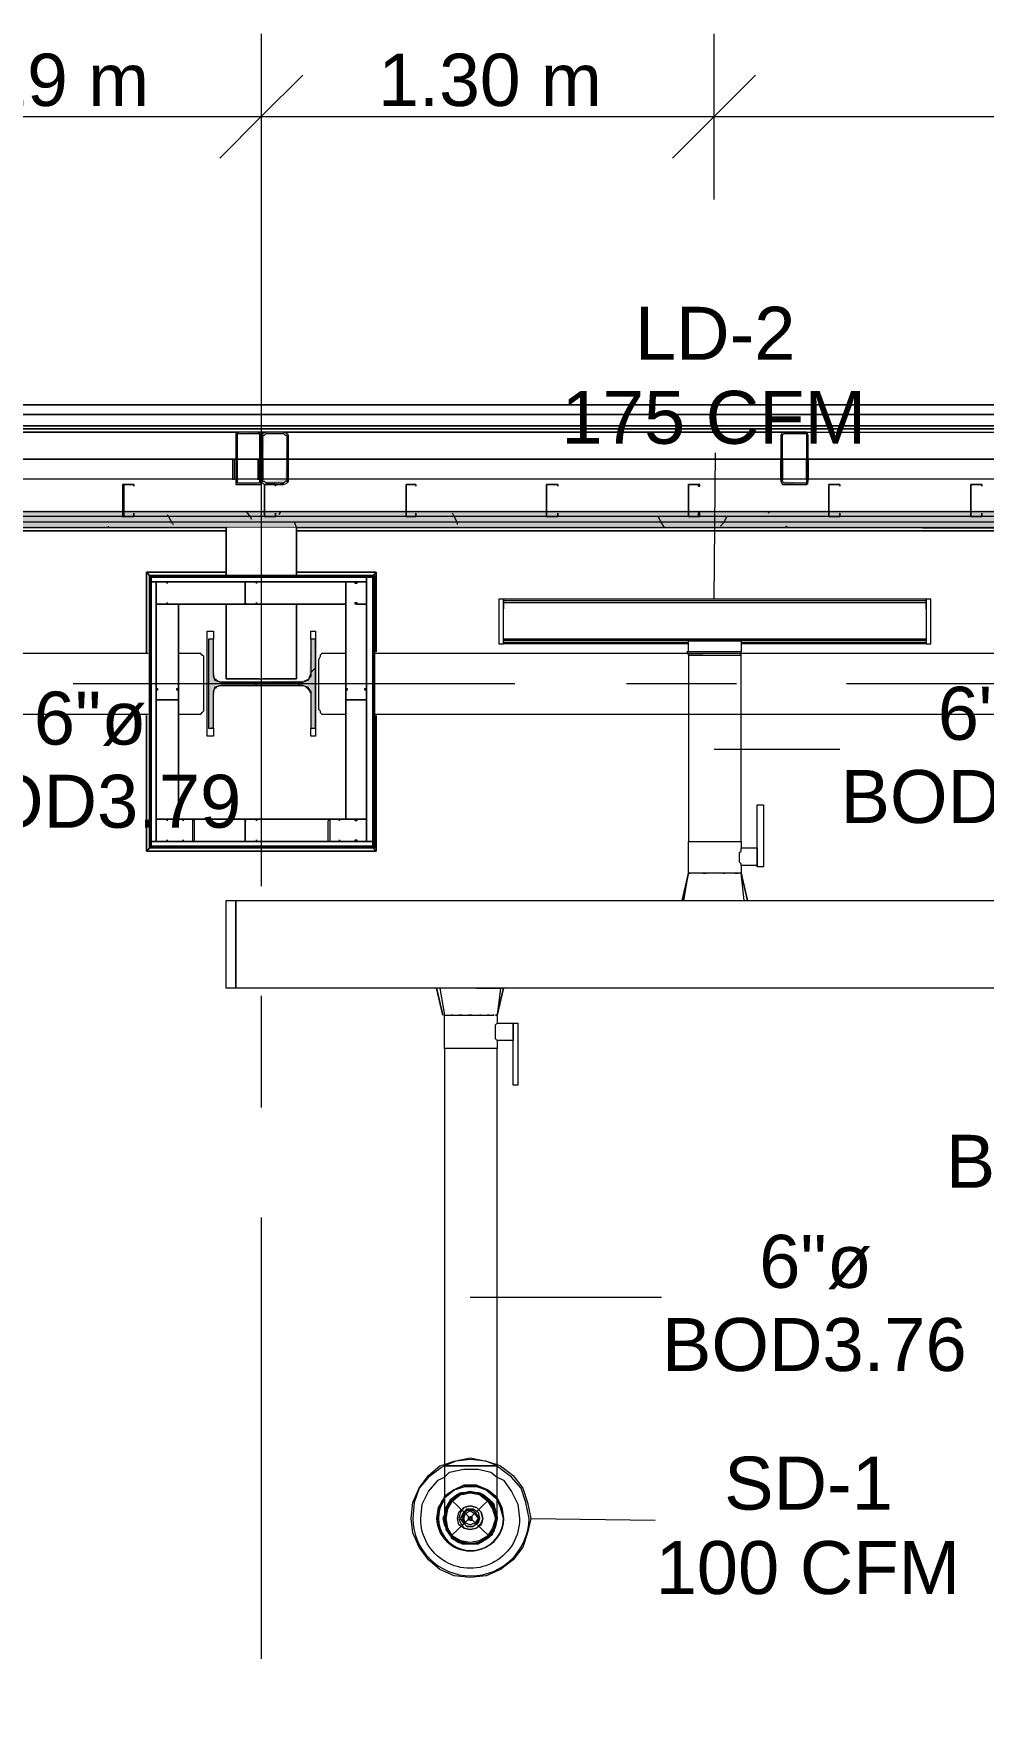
# Model space of a CAD drawing. Header units: metres. Extents: x 29 to 268, y -7 to 151.
# Drawn here: x 73.653 to 76.382, y 44.819 to 49.679 of the extents above; entities that cross this region are included whole.
import ezdxf

# ---------------------------------------------------------------- set-up
doc = ezdxf.new("R2010")
doc.units = ezdxf.units.M
doc.layers.add('HVAC - Ductos', color=5, linetype='Continuous', lineweight=50)
doc.layers.add('PDF2_Geometry', color=7, linetype='Continuous', true_color=0xaaaaaa)
doc.layers.add('PDF2_Solid Fills', color=7, linetype='Continuous', true_color=0xffffff)
doc.layers.add('PDF2_Text', color=7, linetype='Continuous')
doc.styles.add('PDF Helvetica', font='')
doc.styles.get('PDF Helvetica').set_extended_font_data('Helvetica')

msp = doc.modelspace()

# ---------------------------------------------------------------- hatches: boundary and pattern name
at = {"layer": 'PDF2_Solid Fills', "lineweight": 0, "transparency": 33554559}
h = msp.add_hatch(color=256, dxfattribs=at)
h.paths.add_polyline_path([(74.3022, 48.5334), (74.3068, 48.5289), (74.3068, 48.5334)])
h.paths.add_polyline_path([(74.2381, 48.5243), (74.2335, 48.5243), (74.2335, 48.3822), (74.3068, 48.3822), (74.3068, 48.5243), (74.3022, 48.5243), (74.3022, 48.3868), (74.2381, 48.3868)])
h.paths.add_polyline_path([(74.2381, 48.5289), (74.2381, 48.5334), (74.2335, 48.5334)])
h.paths.add_polyline_path([(74.2977, 48.5289), (74.2977, 48.5334), (74.2427, 48.5334)])
for points in [[(74.3847, 48.5289), (74.3802, 48.5334), (74.3114, 48.5334), (74.3068, 48.5289), (74.3068, 48.3914), (74.3114, 48.396), (74.316, 48.5289), (74.3756, 48.5289), (74.3802, 48.5243), (74.3756, 48.396), (74.3114, 48.3914), (74.3206, 48.3868), (74.371, 48.3822), (74.371, 48.3868), (74.3802, 48.3914)], [(46.7012, 48.2768), (92.9887, 48.2768), (93.2036, 48.2722), (93.204, 48.2722), (93.204, 48.2906), (46.7012, 48.2906)], [(46.7012, 48.263), (92.9887, 48.263), (93.2024, 48.2585), (93.204, 48.2585), (93.204, 48.2768), (46.7012, 48.2768)], [(74.4489, 47.9376), (74.4443, 47.8276), (74.4397, 47.823), (74.426, 47.8184), (74.1877, 47.8139), (74.1877, 47.8184), (74.1739, 47.8184), (74.1739, 47.8322), (74.1693, 47.8322), (74.1693, 47.9376), (74.1556, 47.9376), (74.1556, 47.681), (74.1693, 47.681), (74.1693, 47.791), (74.1739, 47.8047), (74.4397, 47.8047), (74.4489, 47.7956), (74.4489, 47.681), (74.4627, 47.681), (74.4627, 47.9376)]]:
    msp.add_hatch(color=256, dxfattribs=at).paths.add_polyline_path(points)
h = msp.add_hatch(color=256, dxfattribs=at)
h.paths.add_polyline_path([(75.8744, 48.3868), (75.8789, 48.5243), (75.8744, 48.5243)])
h.paths.add_polyline_path([(75.8056, 48.3914), (75.8056, 48.3822), (75.8744, 48.3868), (75.8101, 48.3914)])
h.paths.add_polyline_path([(75.8056, 48.5243), (75.801, 48.5243), (75.801, 48.3914)])
h.paths.add_polyline_path([(75.8698, 48.5289), (75.8698, 48.5334), (75.8056, 48.5334)])
h.paths.add_polyline_path([(75.8789, 48.5289), (75.8789, 48.5334), (75.8744, 48.5334)])
h = msp.add_hatch(color=256, dxfattribs=at)
h.paths.add_polyline_path([(46.7012, 48.2952), (46.7057, 48.3089), (46.7012, 48.3089)])
h.paths.add_polyline_path([(93.204, 48.3043), (71.4743, 48.3089), (49.552, 48.3089), (49.552, 48.2906), (93.204, 48.2906)])
h.paths.add_polyline_path([(49.5474, 48.2906), (49.5474, 48.3089), (48.7408, 48.3089), (48.7408, 48.2906)])
h.paths.add_polyline_path([(48.7362, 48.2906), (48.7362, 48.3089), (46.7103, 48.3089), (46.7103, 48.2952), (47.4482, 48.2952)])

# ---------------------------------------------------------------- linework, layer by layer
at = {"layer": 'HVAC - Ductos', "color": 252, "lineweight": 0, "true_color": 0x939598}
for points in [[(74.3068, 49.6793), (74.3068, 49.441), (74.3068, 49.2026)], [(75.6085, 49.2026), (75.6085, 49.441), (75.6085, 49.6793)], [(74.426, 49.5602), (74.3068, 49.441), (74.1877, 49.3218)], [(75.7277, 49.5602), (75.6085, 49.441), (75.4893, 49.3218)], [(52.6183, 49.441), (54.6121, 49.441), (55.9091, 49.441), (57.2796, 49.441), (59.3375, 49.441), (61.6429, 49.441), (63.8338, 49.441), (65.108, 49.441), (66.4188, 49.441), (68.5272, 49.441), (70.8006, 49.441), (73.0143, 49.441), (74.3068, 49.441), (75.6085, 49.441), (77.781, 49.441), (79.9398, 49.441), (82.4286, 49.441), (83.5057, 49.441), (84.459, 49.441), (86.8699, 49.441)]]:
    msp.add_lwpolyline(points, dxfattribs=at)
at = {"layer": 'HVAC - Ductos', "lineweight": 0}
for points in [[(75.6085, 48.0522), (75.6131, 48.4739)], [(76.2181, 48.0293), (76.2181, 48.0522), (76.2181, 48.0476), (75.0035, 48.0476), (75.0035, 48.0522), (75.0035, 48.0293)], [(76.2181, 48.0522), (75.0035, 48.0522)], [(75.0035, 47.9789), (75.0035, 47.988), (75.0035, 47.9972)], [(76.2181, 47.9972), (76.2181, 47.988), (76.2181, 47.9789)], [(75.5351, 47.9239), (75.0035, 47.9239), (75.0035, 47.9284), (75.0035, 47.9468), (75.0035, 47.956)], [(75.0035, 47.9422), (75.0035, 47.9468), (75.0035, 47.9514)], [(75.0035, 47.9284), (75.5351, 47.9284)], [(75.5351, 47.901), (75.5351, 47.933), (75.5443, 47.933), (75.5581, 47.933), (75.5718, 47.933), (75.5902, 47.933), (75.6085, 47.933), (75.6314, 47.933), (75.6497, 47.933), (75.6635, 47.933), (75.6773, 47.933), (75.6818, 47.933), (75.6864, 47.933), (75.6864, 47.901), (75.6818, 47.901), (75.6635, 47.901), (75.6405, 47.901), (75.6085, 47.901), (75.581, 47.901), (75.5535, 47.901), (75.5397, 47.901), (75.5306, 47.901), (75.5351, 47.8918), (75.5397, 47.8918), (75.5581, 47.8918), (75.581, 47.8918), (75.6085, 47.8918), (75.6405, 47.8918), (75.6635, 47.8918), (75.6818, 47.8918), (75.6864, 47.8918), (75.6864, 47.901)], [(76.2181, 47.956), (76.2181, 47.9468), (76.2181, 47.9284), (76.2181, 47.9239), (75.6864, 47.9239)], [(75.6864, 47.9284), (76.2181, 47.9284)], [(76.2181, 47.9514), (76.2181, 47.9468), (76.2181, 47.9422)], [(75.5214, 47.186), (75.5351, 47.2639), (75.5351, 47.3556), (75.5443, 47.3556), (75.5581, 47.3556), (75.5718, 47.3556), (75.5902, 47.3556), (75.6085, 47.3556), (75.6314, 47.3556), (75.6497, 47.3556), (75.6635, 47.3556), (75.6773, 47.3556), (75.6818, 47.3556), (75.6864, 47.3556), (75.6864, 47.8918), (75.6818, 47.8918)], [(75.5764, 47.8918), (75.5718, 47.8918), (75.5581, 47.8918), (75.5443, 47.8918), (75.5397, 47.8918), (75.5351, 47.8918), (75.5351, 47.3556), (75.5443, 47.3556), (75.5581, 47.3556), (75.5718, 47.3556), (75.5902, 47.3556), (75.6085, 47.3556), (75.6314, 47.3556), (75.6497, 47.3556), (75.6635, 47.3556), (75.6773, 47.3556), (75.6818, 47.3556), (75.6864, 47.3556), (75.6864, 47.3372), (75.7323, 47.3372), (75.7323, 47.3326), (75.7323, 47.328), (75.7323, 47.3234), (75.7323, 47.3188), (75.7323, 47.3097), (75.7323, 47.3051), (75.7323, 47.296), (75.7323, 47.2914), (75.7323, 47.2868), (75.6864, 47.2868), (75.6864, 47.2639), (75.6818, 47.2639), (75.6773, 47.2639), (75.6635, 47.2639), (75.6497, 47.2639), (75.6314, 47.2639), (75.6085, 47.2639), (75.5902, 47.2639), (75.5718, 47.2639), (75.5581, 47.2639), (75.5443, 47.2639), (75.5397, 47.2639), (75.5351, 47.2639), (75.5397, 47.2639), (75.5351, 47.2639)], [(75.5856, 47.8918), (75.5902, 47.8918), (75.6085, 47.8918), (75.6314, 47.8918), (75.636, 47.8918)], [(75.6405, 47.8918), (75.6497, 47.8918), (75.6635, 47.8918), (75.6773, 47.8918)], [(75.6773, 47.901), (75.6681, 47.901)], [(75.6085, 47.6214), (75.9706, 47.6214)], [(75.6864, 47.2868), (75.6864, 47.2914), (75.6818, 47.296), (75.6818, 47.3051), (75.6818, 47.3143), (75.6818, 47.3234), (75.6864, 47.328), (75.6864, 47.3326), (75.6864, 47.3372)], [(75.5168, 47.186), (75.5351, 47.2639), (75.5168, 47.186)], [(75.6864, 47.186), (75.6956, 47.186), (75.6864, 47.2639), (75.7048, 47.186)], [(75.7002, 47.186), (75.7048, 47.186), (75.6864, 47.2639)], [(75.5168, 47.186), (75.5214, 47.186), (75.526, 47.186), (75.5351, 47.186)], [(75.5168, 47.186), (75.5168, 47.186)], [(75.5397, 47.186), (75.5581, 47.186)], [(75.5627, 47.186), (75.5673, 47.186), (75.5764, 47.186), (75.5902, 47.186), (75.5948, 47.186), (75.5994, 47.186), (75.6223, 47.186), (75.6268, 47.186), (75.6314, 47.186), (75.6451, 47.186), (75.6543, 47.186), (75.6589, 47.186), (75.6635, 47.186), (75.6818, 47.186)], [(75.7048, 47.186), (75.7048, 47.186)], [(74.8155, 46.9338), (74.8155, 46.9338)], [(74.8339, 46.9338), (74.8247, 46.9338), (74.8201, 46.9338), (74.8339, 46.856), (74.8385, 46.856)], [(74.8568, 46.9338), (74.8522, 46.9338), (74.8385, 46.9338)], [(74.921, 46.9338), (74.8981, 46.9338), (74.8935, 46.9338), (74.8889, 46.9338), (74.8752, 46.9338), (74.866, 46.9338), (74.8614, 46.9338)], [(74.9531, 46.9338), (74.9531, 46.9338)], [(75.0035, 46.9338), (74.9851, 46.856), (75.0035, 46.9338)], [(74.8568, 46.856), (74.8522, 46.856)], [(74.8843, 46.856), (74.8798, 46.856), (74.8752, 46.856), (74.8798, 46.856)], [(74.9118, 46.856), (74.9072, 46.856), (74.9027, 46.856)], [(74.9622, 46.856), (74.9577, 46.856)], [(74.9851, 46.7826), (74.9806, 46.7872), (74.9806, 46.7964), (74.9806, 46.801), (74.9806, 46.8101), (74.9806, 46.8193), (74.9806, 46.8284), (74.9851, 46.833)], [(74.9072, 46.0447), (75.4573, 46.0447)], [(74.9851, 45.5634), (74.9943, 45.5588), (75.031, 45.5314), (75.0585, 45.4947), (75.0722, 45.4534), (75.0814, 45.4076), (75.0722, 45.3664), (75.0585, 45.3251), (75.031, 45.2884), (74.9943, 45.261), (74.9531, 45.2426), (74.9072, 45.238), (74.8614, 45.2426), (74.8201, 45.261), (74.7881, 45.2884), (74.7606, 45.3251), (74.7422, 45.3664), (74.7377, 45.4076), (74.7422, 45.4534), (74.7606, 45.4947), (74.7881, 45.5314), (74.8201, 45.5588), (74.8339, 45.5634)], [(74.8339, 45.5634), (74.8614, 45.5726), (74.9072, 45.5818), (74.9531, 45.5726), (74.9851, 45.5634)], [(74.9851, 45.5588), (74.9531, 45.5726), (74.9072, 45.5772), (74.866, 45.5726), (74.8339, 45.5588)], [(74.9851, 45.4122), (74.9851, 45.4168), (74.9851, 45.4351), (74.9851, 45.4626), (74.9851, 45.4992), (74.9851, 45.5405), (74.9851, 45.5588), (74.9806, 45.5588), (74.9714, 45.5588), (74.9622, 45.5588), (74.9439, 45.5588), (74.9256, 45.5588), (74.9072, 45.5588), (74.8889, 45.5588), (74.8706, 45.5588), (74.8522, 45.5588), (74.8431, 45.5588), (74.8339, 45.5588), (74.8339, 45.5176), (74.8339, 45.4764), (74.8339, 45.4443), (74.8339, 45.4214), (74.8339, 45.4122)], [(74.8339, 45.5588), (74.8431, 45.5588), (74.8522, 45.5588), (74.8706, 45.5588), (74.8889, 45.5588), (74.9072, 45.5588), (74.9256, 45.5588), (74.9439, 45.5588), (74.9622, 45.5588), (74.9714, 45.5588), (74.9806, 45.5588), (74.9851, 45.5588)], [(74.8339, 45.5268), (74.8477, 45.5405), (74.8889, 45.5497), (74.9302, 45.5497), (74.9668, 45.5405), (74.9851, 45.5268)], [(74.9851, 45.4122), (74.9851, 45.4076), (74.9851, 45.4168), (74.9806, 45.4305), (74.976, 45.4488), (74.9622, 45.4626), (74.9439, 45.4764), (74.9256, 45.481), (74.9072, 45.4855), (74.8889, 45.481), (74.8706, 45.4764), (74.8522, 45.4626), (74.8431, 45.4488), (74.8339, 45.4305), (74.8339, 45.4168), (74.8339, 45.4076), (74.8339, 45.4122)], [(74.9806, 45.4351), (74.976, 45.4397), (74.9577, 45.4626), (74.9439, 45.4718), (74.9256, 45.481), (74.9072, 45.481), (74.8889, 45.481), (74.8706, 45.4718), (74.8568, 45.4626), (74.8431, 45.4443), (74.8385, 45.426), (74.8339, 45.4076), (74.8385, 45.3892), (74.8431, 45.371), (74.8568, 45.3572), (74.8706, 45.3434), (74.866, 45.3434), (74.8522, 45.3572), (74.8431, 45.371), (74.8339, 45.3892), (74.8339, 45.4076), (74.8385, 45.3847), (74.8339, 45.4076), (74.8385, 45.4351), (74.8385, 45.4397), (74.8522, 45.4626), (74.8385, 45.4397)], [(74.8431, 45.4397), (74.8568, 45.4626), (74.8752, 45.4764), (74.8798, 45.481), (74.8522, 45.4626), (74.8798, 45.481), (74.9072, 45.4855), (74.9347, 45.481), (74.9622, 45.4626), (74.976, 45.4397), (74.9851, 45.4076), (74.9806, 45.3847)], [(74.8798, 45.481), (74.9072, 45.4855), (74.9347, 45.481)], [(74.8798, 45.481), (74.8798, 45.481)], [(74.8843, 45.4764), (74.9072, 45.481), (74.9347, 45.4764)], [(74.9347, 45.481), (74.9347, 45.481)], [(74.9806, 45.3801), (74.976, 45.3801), (74.9622, 45.3572), (74.9714, 45.371), (74.9806, 45.3892), (74.9851, 45.4076), (74.976, 45.4397), (74.9622, 45.4626), (74.9347, 45.481), (74.9393, 45.4764), (74.9577, 45.4626), (74.9714, 45.4443), (74.9806, 45.426), (74.9806, 45.4076), (74.9806, 45.3892), (74.9714, 45.371), (74.9577, 45.3572)], [(74.8339, 45.4168), (74.8293, 45.4076), (74.8339, 45.3892), (74.8385, 45.3801)], [(74.8339, 45.4076), (74.8385, 45.4397), (74.8339, 45.4076)], [(74.8339, 45.4076), (74.8385, 45.3801), (74.8522, 45.3572)], [(74.8385, 45.4397), (74.8385, 45.4397)], [(74.9622, 45.3526), (74.9393, 45.3389), (74.9347, 45.3389), (74.9072, 45.3343), (74.8843, 45.3389), (74.9072, 45.3343), (74.9347, 45.3389), (74.9622, 45.3572), (74.976, 45.3801), (74.9851, 45.4076)], [(74.976, 45.4397), (74.976, 45.4397)], [(74.976, 45.4351), (74.9806, 45.4076), (74.976, 45.3847)], [(74.9806, 45.3801), (74.9806, 45.3892), (74.9851, 45.4076), (74.9851, 45.4168)], [(75.0814, 45.4076), (75.4389, 45.403)], [(74.866, 45.3434), (74.8522, 45.3572), (74.8431, 45.371), (74.8385, 45.3755), (74.8385, 45.3801), (74.8385, 45.3847), (74.8385, 45.3801), (74.8385, 45.3755)], [(74.8385, 45.3801), (74.8385, 45.3801)], [(74.8798, 45.3389), (74.8522, 45.3572), (74.8385, 45.3755)], [(74.8752, 45.3434), (74.8568, 45.3572), (74.8431, 45.3801)], [(74.8522, 45.3526), (74.8752, 45.3389), (74.8798, 45.3389), (74.9072, 45.3343), (74.9256, 45.3343), (74.9439, 45.3434), (74.9622, 45.3572), (74.976, 45.3755)], [(74.8522, 45.3572), (74.8522, 45.3572)], [(74.9347, 45.3389), (74.9072, 45.3343), (74.8889, 45.3389), (74.8706, 45.3434), (74.8889, 45.3343), (74.9072, 45.3343), (74.9256, 45.3389), (74.9439, 45.3434), (74.9577, 45.3572), (74.9393, 45.3434)], [(74.976, 45.3755), (74.976, 45.3801), (74.9806, 45.3847), (74.976, 45.3801), (74.976, 45.3755), (74.976, 45.371), (74.9622, 45.3572), (74.9439, 45.3434), (74.9393, 45.3389), (74.9347, 45.3389), (74.9256, 45.3343), (74.9072, 45.3343), (74.8889, 45.3343), (74.8798, 45.3389), (74.8752, 45.3389)], [(74.9622, 45.3572), (74.9622, 45.3572)], [(74.8798, 45.3389), (74.8752, 45.3389), (74.8706, 45.3434)], [(74.9393, 45.3389), (74.9347, 45.3389)]]:
    msp.add_lwpolyline(points, dxfattribs=at)
for points in [[(74.9897, 48.0522), (74.9897, 47.9239), (75.0035, 47.9239), (75.0035, 48.0522)], [(76.2181, 47.9376), (75.0035, 47.9376), (75.0035, 48.043), (76.2181, 48.043), (76.2181, 47.9376), (76.2181, 47.933), (75.0035, 47.933), (75.0035, 47.9376)], [(75.0035, 48.0339), (75.0035, 48.0293), (75.0035, 48.0247), (75.0035, 48.0293)], [(76.2318, 48.0522), (76.2181, 48.0522), (76.2181, 47.9239), (76.2318, 47.9239)], [(76.2181, 48.0247), (76.2181, 48.0293), (76.2181, 48.0339), (76.2181, 48.0293)], [(75.7506, 47.2822), (75.7323, 47.2822), (75.7323, 47.461), (75.7506, 47.461)], [(75.5856, 47.2639), (75.581, 47.2639), (75.5764, 47.2639), (75.581, 47.2639)], [(75.6405, 47.2639), (75.636, 47.2639)], [(75.6773, 47.2639), (75.6681, 47.2639)], [(74.2335, 47.186), (74.2335, 46.9338), (74.206, 46.9338), (74.206, 47.186)], [(77.2814, 46.9338), (74.2335, 46.9338), (74.2335, 47.186), (77.2814, 47.186)], [(74.8293, 46.856), (74.811, 46.9338)], [(75.0035, 46.9338), (74.9989, 46.9338)], [(74.9347, 46.856), (74.9393, 46.856)], [(74.9806, 46.856), (74.9851, 46.856)], [(74.8889, 45.5038), (74.9256, 45.5038), (74.9577, 45.4901), (74.9806, 45.4718), (74.9851, 45.4672), (74.9806, 45.4718), (74.9577, 45.4901), (74.9256, 45.5038), (74.8889, 45.5038), (74.8614, 45.4901), (74.8339, 45.4718), (74.8339, 45.4672), (74.8614, 45.4901)], [(74.9806, 45.4672), (74.9531, 45.4901), (74.9256, 45.4992), (74.8935, 45.4992), (74.8614, 45.4901), (74.8935, 45.4992), (74.9256, 45.4992), (74.9531, 45.4901), (74.9806, 45.4672), (74.9851, 45.4626)], [(74.8339, 45.4672), (74.8339, 45.4626), (74.8339, 45.4672), (74.8339, 45.4718), (74.8614, 45.4901)], [(74.8431, 45.4351), (74.8568, 45.458), (74.8798, 45.4764), (74.9072, 45.481), (74.9347, 45.4764), (74.9577, 45.458), (74.9714, 45.4351), (74.9806, 45.4076), (74.9714, 45.3801), (74.9577, 45.3572), (74.9347, 45.3434), (74.9072, 45.3389), (74.8798, 45.3434), (74.8568, 45.3572), (74.8431, 45.3801), (74.8385, 45.4076)], [(75.0035, 45.4076), (74.9989, 45.4397), (74.9851, 45.4672), (74.9989, 45.4397)], [(74.9256, 45.3801), (74.9393, 45.3938), (74.9439, 45.4076), (74.9393, 45.3892), (74.9256, 45.3801), (74.9072, 45.3755), (74.8889, 45.3801), (74.8752, 45.3892), (74.8706, 45.4076), (74.8752, 45.426), (74.8889, 45.4397), (74.9072, 45.4443), (74.9256, 45.4397), (74.9393, 45.426), (74.9439, 45.4076), (74.9393, 45.426), (74.9256, 45.4397), (74.9072, 45.4443), (74.8889, 45.4397), (74.8798, 45.426), (74.8752, 45.4076), (74.8798, 45.3938), (74.8889, 45.3801), (74.9072, 45.3755)], [(74.9164, 45.3847), (74.9256, 45.3938), (74.9347, 45.4076), (74.9302, 45.3938), (74.9164, 45.3847), (74.8981, 45.3847), (74.8889, 45.3938), (74.8798, 45.4076), (74.8889, 45.426), (74.8981, 45.4351), (74.9164, 45.4351), (74.9302, 45.426), (74.9347, 45.4076), (74.9256, 45.4214), (74.9164, 45.4305), (74.8981, 45.4305), (74.8889, 45.4214), (74.8843, 45.4076), (74.8889, 45.3938), (74.8981, 45.3847)], [(74.8935, 45.4214), (74.9072, 45.4305), (74.921, 45.4214), (74.9302, 45.4076), (74.921, 45.3938), (74.9072, 45.3892), (74.8935, 45.3938), (74.8889, 45.4076)], [(74.9072, 45.4122), (74.9027, 45.4076), (74.9027, 45.4122), (74.9118, 45.4122), (74.9118, 45.4076), (74.9118, 45.4122)], [(74.9118, 45.403), (74.9118, 45.4076), (74.9118, 45.403), (74.9027, 45.403), (74.9027, 45.4076), (74.9072, 45.403)]]:
    msp.add_lwpolyline(points, close=True, dxfattribs=at)
for points in [[(74.9256, 46.9338), (74.9302, 46.9338), (74.9393, 46.9338), (74.9531, 46.9338), (74.9622, 46.9338), (74.9806, 46.9338), (74.9897, 46.9338), (74.9943, 46.9338), (74.9851, 46.856), (74.9851, 46.833), (75.031, 46.833), (75.0448, 46.833), (75.0448, 46.6543), (75.031, 46.6543), (75.031, 46.833), (75.031, 46.8284), (75.031, 46.8238), (75.031, 46.8193), (75.031, 46.8147), (75.031, 46.8056), (75.031, 46.801), (75.031, 46.7964), (75.031, 46.7872), (75.031, 46.7826), (74.9851, 46.7826), (74.9851, 46.7597), (74.9806, 46.7597), (74.9714, 46.7597), (74.9622, 46.7597), (74.9439, 46.7597), (74.9256, 46.7597), (74.9072, 46.7597), (74.8889, 46.7597), (74.8706, 46.7597), (74.8522, 46.7597), (74.8431, 46.7597), (74.8339, 46.7597), (74.8339, 45.5588), (74.8247, 45.5542), (74.7881, 45.5268), (74.7606, 45.4947), (74.7468, 45.4534), (74.7422, 45.4076, 0.986375), (75.0768, 45.4076), (75.0677, 45.4534), (75.0539, 45.4947), (75.0264, 45.5268), (74.9897, 45.5542), (74.9851, 45.5588), (74.9851, 46.7597), (74.9806, 46.7597), (74.9714, 46.7597), (74.9622, 46.7597), (74.9439, 46.7597), (74.9256, 46.7597), (74.9072, 46.7597), (74.8889, 46.7597), (74.8706, 46.7597), (74.8522, 46.7597), (74.8431, 46.7597), (74.8339, 46.7597), (74.8339, 46.856), (74.8385, 46.856), (74.8431, 46.856), (74.8522, 46.856), (74.8706, 46.856), (74.8889, 46.856), (74.9072, 46.856), (74.9256, 46.856), (74.9439, 46.856), (74.9622, 46.856), (74.9714, 46.856), (74.976, 46.856), (74.9714, 46.856)], [(74.9851, 45.5268), (75.0035, 45.5176), (75.0264, 45.4855), (75.0448, 45.4488), (75.0494, 45.4076, -1.008181), (74.7652, 45.4076), (74.7698, 45.4488), (74.7881, 45.4855), (74.8155, 45.5176), (74.8339, 45.5268)]]:
    msp.add_lwpolyline(points, format="xyb", dxfattribs=at)
msp.add_lwpolyline([(74.8339, 45.4672), (74.8155, 45.4397), (74.811, 45.4076, 0.97067), (75.0035, 45.4076), (74.9943, 45.4397), (74.9851, 45.4626, -1.368582), (74.8155, 45.4076), (74.8201, 45.4397), (74.8339, 45.4626, 1.368423), (75.0035, 45.4076, -1.393344)], format="xyb", close=True, dxfattribs=at)
at = {"layer": 'PDF2_Geometry', "lineweight": 0}
for points in [[(74.3068, 49.5556), (74.3068, 49.3952)], [(74.3068, 49.2393), (74.3068, 48.7626)], [(74.3068, 48.7626), (74.3068, 47.2272)], [(74.3435, 48.6114), (74.2701, 48.6114)], [(75.8789, 48.6114), (75.801, 48.6114)], [(71.213, 48.5334), (69.7738, 48.5334), (71.2405, 48.5334), (72.7714, 48.5334), (74.2427, 48.5334), (72.8035, 48.5334)], [(74.3481, 48.3822), (74.371, 48.3822), (74.3802, 48.3868), (74.3847, 48.3914), (74.3847, 48.5243), (74.3802, 48.5289), (74.371, 48.5334), (74.3206, 48.5334), (74.3114, 48.5289), (74.3068, 48.5243), (74.3068, 48.3914), (74.3114, 48.3868), (74.316, 48.3822)], [(75.8101, 48.5334), (74.371, 48.5334), (75.8423, 48.5334), (77.3731, 48.5334), (78.8443, 48.5334), (77.4052, 48.5334)], [(75.8698, 48.5334), (77.3456, 48.5334)], [(74.2244, 48.4556), (74.2244, 48.396)], [(74.2289, 48.4556), (74.2289, 48.396)], [(74.2977, 48.396), (74.2977, 48.4556)], [(74.3022, 48.396), (74.3022, 48.4556)], [(74.3114, 48.4556), (74.3114, 48.396)], [(74.3802, 48.4556), (74.3802, 48.396), (74.3847, 48.4006)], [(74.3847, 48.396), (74.3847, 48.4556)], [(75.801, 48.396), (75.801, 48.4556)], [(75.8056, 48.4556), (75.8056, 48.396)], [(75.8744, 48.396), (75.8744, 48.4556)], [(75.8789, 48.4556), (75.8789, 48.396)], [(93.204, 48.396), (46.7012, 48.4006), (41.5357, 48.4006), (41.5357, 48.263), (41.6273, 48.263), (41.6273, 10.5556)], [(74.3618, 48.3822), (74.371, 48.3868)], [(75.8744, 48.3822), (75.8789, 48.3868)], [(93.204, 48.2722), (46.7012, 48.2768), (41.6915, 48.2768)], [(93.204, 48.2906), (70.6951, 48.2906)], [(73.9081, 48.3043), (73.5048, 48.3043), (73.0968, 48.3043), (72.6935, 48.3043), (72.2856, 48.3043), (71.8822, 48.3043)], [(76.7497, 48.3043), (76.3464, 48.3043), (75.9385, 48.3043), (75.5351, 48.3043), (75.1272, 48.3043), (74.7239, 48.3043), (74.316, 48.3043), (73.9126, 48.3043)], [(41.7053, 36.0667), (42.7594, 36.0667), (42.7594, 36.0529), (42.4661, 36.0529), (42.7594, 36.0529), (42.7594, 36.0667), (41.7053, 36.0667), (41.7053, 48.263), (46.7012, 48.263), (93.204, 48.2584)], [(65.2088, 48.2584), (74.206, 48.2584)], [(74.206, 48.2584), (65.2088, 48.2584)], [(65.2088, 48.2584), (74.206, 48.2584)], [(74.206, 48.2584), (65.2088, 48.2584)], [(74.4077, 48.2584), (83.4049, 48.2539)], [(83.4049, 48.2584), (74.4077, 48.2584)], [(74.4077, 48.2584), (83.4049, 48.2539)], [(83.4049, 48.2584), (74.4077, 48.2584)], [(74.206, 48.121), (73.986, 48.121), (74.206, 48.121)], [(73.986, 48.121), (73.986, 47.3372), (73.986, 48.121)], [(73.986, 48.121), (73.986, 47.3372), (73.986, 48.121)], [(73.986, 48.121), (73.986, 47.3372)], [(73.986, 47.3372), (73.986, 48.121)], [(74.206, 48.121), (73.986, 48.121), (74.206, 48.121)], [(74.6368, 48.1301), (74.4077, 48.1301)], [(74.4077, 48.1301), (74.6368, 48.1301)], [(74.6368, 48.1301), (74.4077, 48.1301)], [(74.4077, 48.1301), (74.6368, 48.1301)], [(74.6277, 48.121), (74.6322, 48.1256), (74.6368, 48.1256), (74.6368, 48.1301)], [(74.6368, 48.1301), (74.6368, 48.1256), (74.6322, 48.1256), (74.6277, 48.121)], [(74.6368, 48.1301), (74.6368, 48.1256), (74.6322, 48.1256), (74.6277, 48.121)], [(74.6277, 48.121), (74.6322, 48.1256), (74.6368, 48.1256), (74.6368, 48.1301)], [(74.6322, 48.121), (74.6277, 48.121)], [(74.6277, 48.121), (74.6322, 48.121)], [(74.6277, 48.121), (74.6277, 48.121)], [(74.6277, 47.3418), (74.6277, 48.121), (74.6277, 47.3418)], [(74.6368, 47.901), (74.6368, 48.1301)], [(74.6368, 48.1301), (74.6368, 47.901)], [(74.6368, 47.901), (74.6368, 48.1301)], [(74.6368, 48.1301), (74.6368, 47.901)], [(73.9905, 48.1164), (73.9905, 48.1026)], [(74.6093, 48.1164), (73.9905, 48.1164)], [(73.9905, 48.1026), (73.9905, 47.3556)], [(74.0043, 48.1026), (74.0043, 48.1026)], [(74.0043, 48.1026), (74.0043, 48.1026)], [(74.0364, 48.098), (74.0364, 48.098)], [(74.2931, 48.098), (74.2931, 48.098)], [(74.6277, 48.1164), (74.6093, 48.1164)], [(74.6093, 48.1026), (74.6093, 48.1026)], [(74.6093, 48.1026), (74.6093, 48.1026)], [(74.6277, 47.3556), (74.6277, 48.1164)], [(74.0364, 48.043), (74.0364, 48.043)], [(74.206, 48.0384), (74.206, 47.823), (74.206, 48.0384)], [(74.2931, 48.043), (74.2931, 48.043)], [(74.1693, 47.681), (74.1693, 47.658), (74.151, 47.658), (74.151, 47.9606), (74.1693, 47.9606), (74.1693, 47.9376)], [(74.4489, 47.9376), (74.4489, 47.9606), (74.4627, 47.9606), (74.4627, 47.658), (74.4489, 47.658), (74.4489, 47.681)], [(73.9814, 47.8964), (70.2643, 47.8964)], [(74.0685, 47.7222), (74.1235, 47.7222), (74.1281, 47.7222), (74.1327, 47.7222), (74.1372, 47.7268), (74.1418, 47.7314), (74.1418, 47.736), (74.1418, 47.7452), (74.1418, 47.8734), (74.1418, 47.878), (74.1418, 47.8872), (74.1372, 47.8918), (74.1327, 47.8964), (74.1281, 47.8964), (74.1235, 47.8964), (74.0685, 47.8964)], [(74.5497, 47.8964), (74.4902, 47.8964), (74.4856, 47.8964), (74.481, 47.8964), (74.4764, 47.8918), (74.4764, 47.8872), (74.4718, 47.878), (74.4718, 47.8734), (74.4718, 47.7452), (74.4718, 47.736), (74.4764, 47.7314), (74.4764, 47.7268), (74.481, 47.7222), (74.4856, 47.7222), (74.4902, 47.7222), (74.5497, 47.7222)], [(78.3356, 47.8964), (74.6322, 47.8964)], [(74.1693, 47.8368), (74.1693, 47.8276)], [(74.4443, 47.8276), (74.4489, 47.8368)], [(74.4489, 47.8414), (74.4627, 47.8551)], [(75.0356, 47.8093), (73.766, 47.8093)], [(74.1693, 47.791), (74.1693, 47.7818)], [(74.1739, 47.823), (74.1785, 47.8184), (74.1922, 47.8139), (74.426, 47.8139), (74.4351, 47.8184), (74.4443, 47.823)], [(74.4489, 47.7818), (74.4443, 47.791), (74.4351, 47.8002), (74.426, 47.8047), (74.1922, 47.8047), (74.1785, 47.8002), (74.1739, 47.7956)], [(74.2885, 47.823), (74.2931, 47.823), (74.2977, 47.823), (74.3022, 47.823), (74.2977, 47.823), (74.2931, 47.823), (74.2885, 47.823), (74.206, 47.823), (74.4077, 47.823), (74.3298, 47.823), (74.3252, 47.823), (74.3206, 47.823), (74.316, 47.823), (74.3114, 47.823), (74.316, 47.823), (74.3206, 47.823), (74.3252, 47.823), (74.3298, 47.823)], [(74.2885, 47.8047), (74.2977, 47.8139)], [(74.4122, 47.8047), (74.4214, 47.8139)], [(75.6727, 47.8093), (75.3564, 47.8093)], [(77.2585, 47.8093), (75.9889, 47.8093)], [(74.0043, 47.7634), (74.0043, 47.7634)], [(74.0043, 47.7634), (74.0043, 47.7634)], [(74.5497, 47.7634), (74.5497, 47.7634)], [(74.5497, 47.7634), (74.5497, 47.7634)], [(74.6093, 47.7634), (74.6093, 47.7634)], [(74.6093, 47.7634), (74.6093, 47.7634)], [(70.2643, 47.7222), (73.9814, 47.7222)], [(73.9768, 47.328), (73.9768, 47.7176)], [(73.9768, 47.7176), (73.9768, 47.328)], [(74.1647, 47.681), (74.1693, 47.6856)], [(74.6322, 47.7222), (78.3356, 47.7222)], [(74.0364, 47.4152), (74.0364, 47.4152)], [(74.0822, 47.4152), (74.0822, 47.4152)], [(74.2931, 47.4152), (74.2931, 47.4152)], [(74.5314, 47.4152), (74.5314, 47.4152)], [(73.9905, 47.3556), (73.9905, 47.3418)], [(74.0043, 47.3556), (74.0043, 47.3556)], [(74.0043, 47.3556), (74.0043, 47.3556)], [(74.0364, 47.3602), (74.0364, 47.3602)], [(74.0822, 47.3602), (74.0822, 47.3602)], [(74.1097, 47.3556), (74.1097, 47.3556)], [(74.2931, 47.3602), (74.2931, 47.3602)], [(74.5039, 47.3556), (74.5039, 47.3556)], [(74.5314, 47.3602), (74.5314, 47.3602)], [(74.6093, 47.3556), (74.6093, 47.3556)], [(74.6093, 47.3556), (74.6093, 47.3556)], [(74.6277, 47.3418), (74.6277, 47.3556)], [(73.9905, 47.3418), (74.6277, 47.3418)], [(74.3068, 46.911), (74.3068, 46.5901)], [(74.3068, 46.2738), (74.3068, 45.0042)]]:
    msp.add_lwpolyline(points, dxfattribs=at)
for points in [[(74.3068, 48.6114), (75.8423, 48.6114), (77.3731, 48.6114), (75.8423, 48.6114), (74.3068, 48.6114), (72.7714, 48.6114)], [(74.3068, 48.5839), (72.7714, 48.5839)], [(75.8423, 48.5839), (74.3068, 48.5839)], [(77.3731, 48.5839), (75.8423, 48.5839)], [(74.3068, 48.5518), (72.7714, 48.5518)], [(74.3068, 48.5426), (72.7714, 48.5426)], [(74.2427, 48.3822), (74.2977, 48.3822), (74.3068, 48.3822), (74.3068, 48.3914), (74.3068, 48.5243), (74.3068, 48.5334), (74.2977, 48.5334), (74.2427, 48.5334), (74.2335, 48.5334), (74.2335, 48.5243), (74.2335, 48.3914), (74.2335, 48.3822)], [(74.2427, 48.3868), (74.2381, 48.3868), (74.2381, 48.3914), (74.2381, 48.5243), (74.2381, 48.5289), (74.2427, 48.5289), (74.2977, 48.5289), (74.3022, 48.5289), (74.3022, 48.5243), (74.3022, 48.3914), (74.3022, 48.3868), (74.2977, 48.3868)], [(74.3068, 48.5334), (74.2977, 48.5334)], [(75.8423, 48.5518), (74.3068, 48.5518)], [(75.8423, 48.5426), (74.3068, 48.5426)], [(74.3206, 48.5334), (74.3068, 48.5334)], [(74.3802, 48.3914), (74.3756, 48.3914), (74.371, 48.3868), (74.3206, 48.3868), (74.316, 48.3914), (74.3114, 48.3914), (74.3114, 48.5243), (74.316, 48.5243), (74.3206, 48.5289), (74.371, 48.5289), (74.3756, 48.5243), (74.3802, 48.5243)], [(75.8789, 48.5243), (75.8744, 48.5334), (75.8698, 48.5334), (75.8101, 48.5334), (75.8056, 48.5334), (75.801, 48.5243), (75.801, 48.3914), (75.8056, 48.3822), (75.8101, 48.3822), (75.8698, 48.3822), (75.8744, 48.3822), (75.8789, 48.3914)], [(75.8101, 48.5289), (75.8698, 48.5289), (75.8744, 48.5289), (75.8744, 48.5243), (75.8744, 48.3914), (75.8744, 48.3868), (75.8698, 48.3868), (75.8101, 48.3868), (75.8056, 48.3914), (75.8056, 48.5243)], [(77.3731, 48.5518), (75.8423, 48.5518)], [(77.3731, 48.5426), (75.8423, 48.5426)], [(72.8126, 48.4556), (74.2335, 48.4556)], [(74.2381, 48.4556), (74.3022, 48.4556)], [(74.3114, 48.4556), (74.3802, 48.4556)], [(74.3847, 48.4556), (75.801, 48.4556)], [(75.8056, 48.4556), (75.8423, 48.4556), (75.8744, 48.4556), (75.8423, 48.4556)], [(75.8789, 48.4556), (77.3364, 48.4556)], [(73.9402, 48.3822), (73.9126, 48.3822), (73.9081, 48.3822), (73.9081, 48.2906), (73.9126, 48.2906), (73.9402, 48.2906), (73.9402, 48.2997), (73.9402, 48.2906), (73.9126, 48.2906), (73.9126, 48.3822), (73.9402, 48.3822), (73.9402, 48.3776)], [(74.3481, 48.3822), (74.316, 48.3822), (74.316, 48.2906), (74.3481, 48.2906), (74.3481, 48.2997), (74.3481, 48.2906), (74.316, 48.2906), (74.316, 48.3822), (74.3481, 48.3822), (74.3481, 48.3776)], [(74.7514, 48.3822), (74.7239, 48.3822), (74.7239, 48.2906), (74.7514, 48.2906), (74.7514, 48.2997), (74.7514, 48.2906), (74.7239, 48.2906), (74.7239, 48.3822), (74.7514, 48.3822), (74.7514, 48.3776)], [(75.1593, 48.3822), (75.1318, 48.3822), (75.1272, 48.3822), (75.1272, 48.2906), (75.1318, 48.2906), (75.1593, 48.2906), (75.1593, 48.2997), (75.1593, 48.2906), (75.1318, 48.2906), (75.1272, 48.2906), (75.1272, 48.3822), (75.1318, 48.3822), (75.1593, 48.3822), (75.1593, 48.3776)], [(75.5673, 48.3822), (75.5351, 48.3822), (75.5351, 48.2906), (75.5673, 48.2906), (75.5673, 48.2997), (75.5627, 48.2997), (75.5627, 48.2906), (75.5351, 48.2906), (75.5351, 48.3822), (75.5627, 48.3822), (75.5627, 48.3776), (75.5673, 48.3776)], [(75.9706, 48.3822), (75.9431, 48.3822), (75.9385, 48.3822), (75.9385, 48.2906), (75.9431, 48.2906), (75.9706, 48.2906), (75.9706, 48.2997), (75.9706, 48.2906), (75.9431, 48.2906), (75.9385, 48.2906), (75.9385, 48.3822), (75.9431, 48.3822), (75.9706, 48.3822), (75.9706, 48.3776)], [(76.3785, 48.3822), (76.3464, 48.3822), (76.3464, 48.2906), (76.3785, 48.2906), (76.3785, 48.2997), (76.3785, 48.2906), (76.3464, 48.2906), (76.3464, 48.3822), (76.3785, 48.3822), (76.3785, 48.3776)], [(65.2088, 48.2493), (74.206, 48.2493)], [(65.2088, 48.2493), (74.206, 48.2493)], [(74.206, 48.2584), (74.206, 48.121)], [(74.4077, 48.2584), (74.4077, 48.121)], [(74.4077, 48.2493), (83.4049, 48.2493)], [(74.4077, 48.2493), (83.4049, 48.2493)], [(73.9768, 48.1301), (73.9768, 47.8964), (73.9768, 48.1301), (74.206, 48.1301), (73.9768, 48.1301), (73.9814, 48.1256), (73.986, 48.121), (74.206, 48.121), (73.986, 48.121), (73.9814, 48.1256)], [(74.206, 48.1301), (73.9768, 48.1301), (73.9814, 48.1256), (73.986, 48.121), (73.9814, 48.1256), (73.9768, 48.1301), (73.9768, 47.8964), (73.9768, 48.1301)], [(73.986, 48.0384), (73.986, 48.121), (74.5497, 48.121), (74.6277, 48.121), (74.6277, 47.3372), (74.6277, 47.4197), (74.6277, 48.121), (74.6277, 47.3372), (74.6277, 48.121), (74.6322, 48.121), (74.6322, 47.3372), (73.986, 47.3372), (73.9814, 47.3326), (73.9768, 47.328), (74.6368, 47.328), (74.6368, 47.3326), (74.6322, 47.3326), (74.6277, 47.3372), (73.986, 47.3372), (74.6277, 47.3372), (73.986, 47.3372), (73.986, 47.4197)], [(74.6368, 47.328), (74.6368, 47.3326), (74.6322, 47.3326), (74.6277, 47.3372), (74.6322, 47.3372), (74.6277, 47.3372), (73.986, 47.3372), (74.6322, 47.3372), (74.6322, 48.121), (74.6277, 48.121), (74.4077, 48.121), (74.6277, 48.121), (74.4077, 48.121), (74.6277, 48.121), (74.6277, 47.3372), (74.6277, 48.121), (74.6277, 47.3372), (73.986, 47.3372), (73.9814, 47.3326), (73.9768, 47.328), (73.9814, 47.3326), (73.986, 47.3372), (73.9814, 47.3326), (73.9768, 47.328)], [(73.986, 48.121), (73.986, 47.3372)], [(74.206, 48.121), (73.986, 48.121)], [(74.6277, 48.1164), (74.6277, 48.121), (73.986, 48.121), (73.986, 48.1164)], [(74.6277, 48.121), (74.4077, 48.121), (74.6322, 48.121), (74.4077, 48.121)], [(73.9905, 48.1164), (73.986, 48.1164), (73.986, 47.3418), (73.9905, 47.3418)], [(73.9905, 48.1026), (74.6093, 48.1026), (74.6093, 48.1164), (74.6093, 47.3556), (74.6277, 47.3556), (73.9905, 47.3556), (74.0043, 47.3556), (74.0043, 48.1026)], [(74.0043, 48.1026), (74.0043, 48.043), (74.0043, 48.0384), (74.0364, 48.0384), (74.0364, 48.043), (74.0364, 48.0384), (74.0043, 48.0384), (74.0043, 48.043), (74.0043, 48.1026), (74.0364, 48.1026)], [(74.0685, 48.0384), (74.5497, 48.0384), (74.5497, 48.1026), (74.0043, 48.1026), (74.0043, 48.0384)], [(74.0364, 48.098), (74.0364, 48.1026)], [(74.2655, 48.1026), (74.261, 48.1026), (74.261, 48.043), (74.2655, 48.0384), (74.2931, 48.0384), (74.2931, 48.043), (74.2931, 48.0384), (74.2655, 48.0384), (74.261, 48.0384), (74.261, 48.043), (74.261, 48.1026), (74.2655, 48.1026), (74.2931, 48.1026)], [(74.2931, 48.098), (74.2931, 48.1026)], [(74.5497, 48.0384), (74.5497, 47.4197), (74.6093, 47.4197), (74.6093, 48.1026), (74.5497, 48.1026)], [(74.6093, 48.1026), (74.6093, 48.043), (74.6093, 48.0384), (74.5772, 48.0384), (74.5772, 48.043), (74.5818, 48.043), (74.5818, 48.0384), (74.6093, 48.0384), (74.6093, 48.043), (74.6093, 48.1026), (74.5818, 48.1026), (74.5818, 48.098), (74.5772, 48.098), (74.5772, 48.1026)], [(74.0043, 47.4197), (74.0685, 47.4197), (74.0685, 48.0384), (74.0043, 48.0384)], [(74.0685, 47.4197), (74.5497, 47.4197), (74.5497, 48.0384), (74.0685, 48.0384)], [(74.4077, 48.0384), (74.4077, 47.823)], [(74.4489, 47.681), (74.4627, 47.681), (74.4627, 47.9376), (74.4489, 47.9376), (74.4489, 47.8322), (74.4397, 47.8184), (74.426, 47.8139), (74.1877, 47.8139), (74.1739, 47.8184), (74.1693, 47.8322), (74.1693, 47.9376), (74.1556, 47.9376), (74.1556, 47.681), (74.1693, 47.681), (74.1693, 47.7864), (74.1739, 47.8002), (74.1877, 47.8047), (74.426, 47.8047), (74.4397, 47.8002), (74.4489, 47.7864)], [(74.0089, 47.7956), (74.0089, 47.791), (74.0043, 47.791), (74.0043, 47.7634), (74.0639, 47.7634), (74.0685, 47.7634), (74.0685, 47.791), (74.0639, 47.791), (74.0639, 47.7956), (74.0685, 47.7956), (74.0685, 47.7634), (74.0639, 47.7634), (74.0043, 47.7634), (74.0043, 47.7956)], [(74.5543, 47.7956), (74.5543, 47.791), (74.5497, 47.791), (74.5497, 47.7634), (74.6093, 47.7634), (74.6093, 47.791), (74.6048, 47.791), (74.6048, 47.7956), (74.6093, 47.7956), (74.6093, 47.7634), (74.5497, 47.7634), (74.5497, 47.7956)], [(74.6368, 47.328), (74.6368, 47.7176), (74.6368, 47.328), (74.6368, 47.7176), (74.6368, 47.328), (73.9768, 47.328), (73.9768, 47.7176), (73.9768, 47.328)], [(74.0043, 47.4197), (74.0043, 47.4152), (74.0043, 47.3556), (74.0364, 47.3556), (74.0364, 47.3602), (74.0364, 47.3556), (74.0043, 47.3556), (74.0043, 47.4152), (74.0043, 47.4197), (74.0364, 47.4197)], [(74.5497, 47.4197), (74.0685, 47.4197), (74.0043, 47.4197), (74.0043, 47.3556), (74.6093, 47.3556), (74.6093, 47.4197)], [(74.0364, 47.4152), (74.0364, 47.4197)], [(74.0822, 47.4152), (74.0822, 47.4197)], [(74.1097, 47.4197), (74.1143, 47.4152), (74.1143, 47.3556), (74.1097, 47.3556), (74.0822, 47.3556), (74.0822, 47.3602), (74.0822, 47.3556), (74.1097, 47.3556), (74.1097, 47.4152), (74.1097, 47.4197), (74.0822, 47.4197)], [(74.2655, 47.4197), (74.261, 47.4152), (74.261, 47.3556), (74.2655, 47.3556), (74.2931, 47.3556), (74.2931, 47.3602), (74.2931, 47.3556), (74.2655, 47.3556), (74.261, 47.3556), (74.261, 47.4152), (74.261, 47.4197), (74.2655, 47.4197), (74.2931, 47.4197)], [(74.2931, 47.4152), (74.2931, 47.4197)], [(74.5039, 47.4197), (74.5039, 47.4152), (74.5039, 47.3556), (74.5314, 47.3556), (74.5314, 47.3602), (74.5314, 47.3556), (74.5039, 47.3556), (74.4994, 47.3556), (74.4994, 47.4152), (74.5039, 47.4197), (74.5314, 47.4197)], [(74.5314, 47.4152), (74.5314, 47.4197)], [(74.6093, 47.4197), (74.6093, 47.4152), (74.6093, 47.3556), (74.5772, 47.3556), (74.5772, 47.3602), (74.5818, 47.3602), (74.5818, 47.3556), (74.6093, 47.3556), (74.6093, 47.4152), (74.6093, 47.4197), (74.5818, 47.4197), (74.5818, 47.4152), (74.5772, 47.4152), (74.5772, 47.4197)], [(73.986, 47.3418), (73.986, 47.3372), (74.6277, 47.3372), (74.6277, 47.3418)], [(73.986, 47.3372), (74.6277, 47.3372)], [(74.6277, 47.3372), (74.6322, 47.3326), (74.6368, 47.3326), (74.6368, 47.328), (74.6368, 47.3326), (74.6322, 47.3326), (74.6277, 47.3372), (74.6322, 47.3372)]]:
    msp.add_lwpolyline(points, close=True, dxfattribs=at)
at = {"layer": 'PDF2_Geometry', "color": 254, "lineweight": 0, "true_color": 0xd2d2d2}
for points in [[(76.3739, 48.3822), (76.3739, 48.3822)], [(74.316, 48.3364), (74.316, 48.3364)], [(75.9385, 48.3272), (75.9385, 48.3272)], [(76.3464, 48.3547), (76.3464, 48.3547)], [(73.9081, 48.3089), (73.9126, 48.3089)]]:
    msp.add_lwpolyline(points, dxfattribs=at)
at = {"layer": 'PDF2_Geometry', "color": 254, "lineweight": 0, "true_color": 0xeaeaea}
for points in [[(73.9126, 48.3043), (73.9126, 48.3043)], [(74.0548, 48.2676), (74.0502, 48.2722), (74.041, 48.2906), (74.0364, 48.2952)], [(74.2793, 48.2814), (74.2747, 48.2906), (74.2655, 48.3043)], [(74.3618, 48.3043), (74.3572, 48.2952)], [(74.4077, 48.2584), (74.4031, 48.2722)], [(74.8706, 48.2676), (74.8706, 48.2722), (74.8614, 48.2906), (74.8568, 48.2997)], [(75.4664, 48.2584), (75.4573, 48.2722), (75.4481, 48.2906)], [(75.6451, 48.2906), (75.636, 48.2722), (75.6268, 48.263)], [(75.6451, 48.2906), (75.6451, 48.2906)], [(75.7689, 48.3043), (75.7643, 48.2997)], [(73.8668, 48.263), (73.8668, 48.2584)], [(74.6872, 48.2584), (74.6872, 48.2584)], [(75.8193, 48.2584), (75.8147, 48.263)]]:
    msp.add_lwpolyline(points, dxfattribs=at)
at = {"layer": 'PDF2_Geometry', "color": 8, "lineweight": 0, "true_color": 0x808080}
msp.add_lwpolyline([(74.9714, 45.4534), (74.9302, 45.481), (74.8843, 45.481), (74.8477, 45.4534), (74.8293, 45.4076), (74.8477, 45.3618), (74.8843, 45.3343), (74.9302, 45.3343), (74.9714, 45.3618), (74.9851, 45.4076)], close=True, dxfattribs=at)
for points in [[(74.8522, 45.4626), (74.9622, 45.3572)], [(74.9622, 45.4626), (74.8522, 45.3572)]]:
    msp.add_lwpolyline(points, dxfattribs=at)

# ---------------------------------------------------------------- texts
at = {"layer": 'PDF2_Text', "color": 252, "lineweight": 0, "true_color": 0x939598, "char_height": 0.15059, "attachment_point": 4, "style": 'PDF Helvetica'}
for s, insert in [('1.29 m', (73.3413, 49.5457)), ('1.30 m', (74.6429, 49.5457))]:
    msp.add_mtext(s, dxfattribs=dict(at, insert=insert))
at = {"layer": 'PDF2_Text', "lineweight": 0, "char_height": 0.15247, "attachment_point": 4, "style": 'PDF Helvetica'}
for s, insert in [('LD-2', (75.3809, 48.8176)), ('175 CFM', (75.17, 48.5747)), ('6"ø', (73.6529, 47.7084)), ('6"ø', (76.2517, 47.7222)), ('BOD3.79', (73.3733, 47.4701)), ('BOD3.76', (75.9722, 47.4838)), ('BOD3.72', (76.2747, 46.4342)), ('6"ø', (75.7384, 46.1454)), ('BOD3.76', (75.4588, 45.9071)), ('SD-1', (75.6376, 45.5083)), ('100 CFM', (75.4405, 45.2654))]:
    msp.add_mtext(s, dxfattribs=dict(at, insert=insert))

doc.saveas('drawing.dxf')
